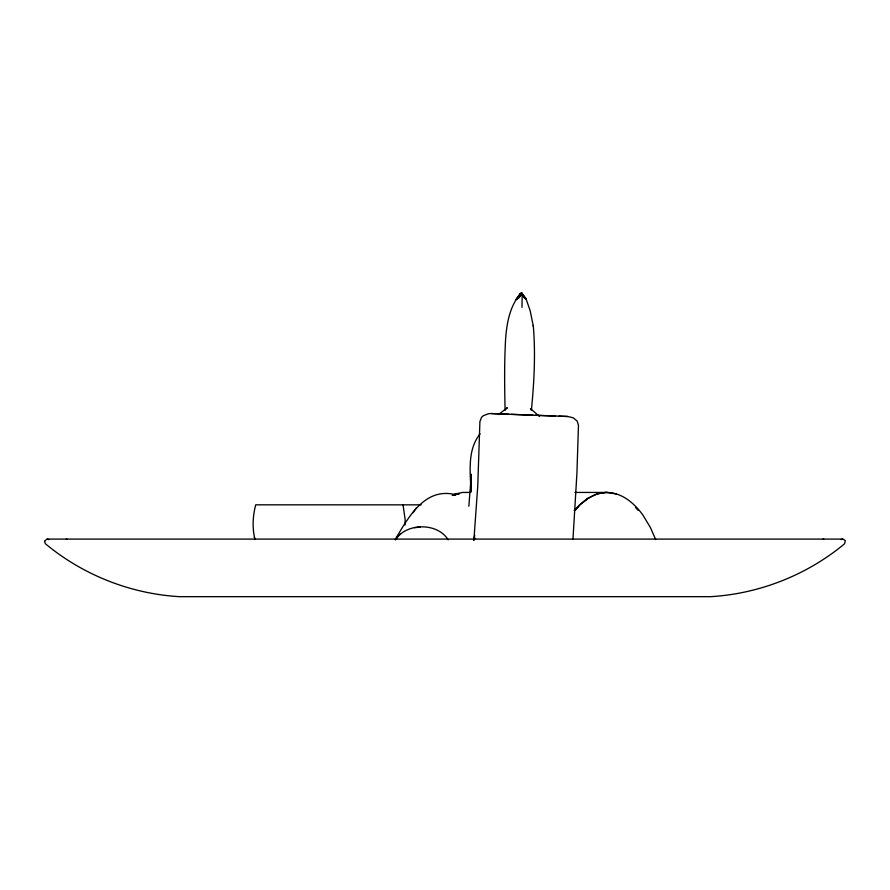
<?xml version="1.0" encoding="UTF-8"?>
<svg xmlns="http://www.w3.org/2000/svg" width="890" height="890" viewBox="0 0 890 890"><rect width="100%" height="100%" fill="white"/><g stroke="black" fill="none" stroke-linecap="round" stroke-linejoin="round"><path stroke-width="1.33" d="M468.863 506.243L471.322 474.248L471.021 492.036C470.421 472.49 466.916 450.307 480.099 433.842M521.985 307.35L522.185 293.199L518.903 297.738L522.185 293.199L524.588 297.961L521.74 293.845L517.68 298.039L521.74 293.845L525.389 298.339L522.541 295.524M405.039 525.022L405.15 519.56L403.036 504.83M505.075 410.39C504.686 389.753 504.285 369.061 505.175 348.391C505.743 329.322 507.979 307.64 521.128 292.932L526.124 299.084L530.195 310.81L533.366 326.463M531.408 410.19C534.145 382.11 535.669 353.63 533.266 325.473M572.96 539.385L576.931 473.157L578.467 425.286L577.143 421.037L573.227 417.822L567.753 416.487L491.258 413.55L488.388 413.728L483.37 415.697L481.546 417.366L479.91 421.504L477.752 486.151L473.947 539.296M473.858 539.718L474.748 535.279M520.95 293.689C521.106 291.297 532.554 307.061 521.495 294.256L521.362 293.233M473.647 540.063L474.27 537.627M395.082 539.652C408.232 517.691 424.708 486.697 455.669 494.74L453.388 495.241M517.012 299.018L520.194 293.355M473.925 540.241L475.093 538.172M395.494 539.796C406.385 522.552 437.635 522.452 448.193 539.852M517.079 299.062L519.193 295.791M416.175 508.012L413.094 512.662L413.516 512.017M520.594 293.611L515.866 299.774L519.248 295.725M575.129 510.393L579.156 505.487L574.195 510.459C583.017 501.192 593.819 492.27 607.347 492.437M574.962 510.393L579.034 505.487L587.845 498.3L597.001 493.917L606.368 492.437L616.091 493.917M400.033 534.189L396.762 537.749M505.832 409.022L507.345 407.72L498.567 414.495M583.506 501.893L587.856 498.289M841.273 539.596L842.53 539.095M452.242 495.496L455.224 493.995L462.522 492.437L469.876 492.437M456.815 494.495L459.107 493.995L452.899 494.729L455.669 494.74M414.351 527.659L420.158 527.18M66.283 539.095L66.928 539.095M575.051 492.437L606.368 492.437M421.17 504.853L255.73 504.83C252.693 516.089 252.159 528.204 254.996 539.54L254.34 537.159M823.072 539.095L823.717 539.095M567.753 416.487L558.864 416.175M555.594 416.053L535.391 415.307M532.743 415.207L511.338 414.373M508.746 414.273L491.258 413.55M606.602 492.437C622.054 492.559 634.526 503.34 643.058 515.299L650.512 527.726L655.663 539.518M47.47 539.095L48.727 539.596M539.518 416.487L530.507 408.61L531.319 410.001M526.124 299.084L521.596 294.59M635.449 507.445L638.241 510.393M44.511 541.343L45.446 543.79C83.082 575.073 130.786 593.875 179.635 596.678L710.365 596.678C759.215 593.875 806.919 575.073 844.554 543.79L845.3 540.686L843.208 539.095L46.792 539.095L44.511 541.343"/></g></svg>
